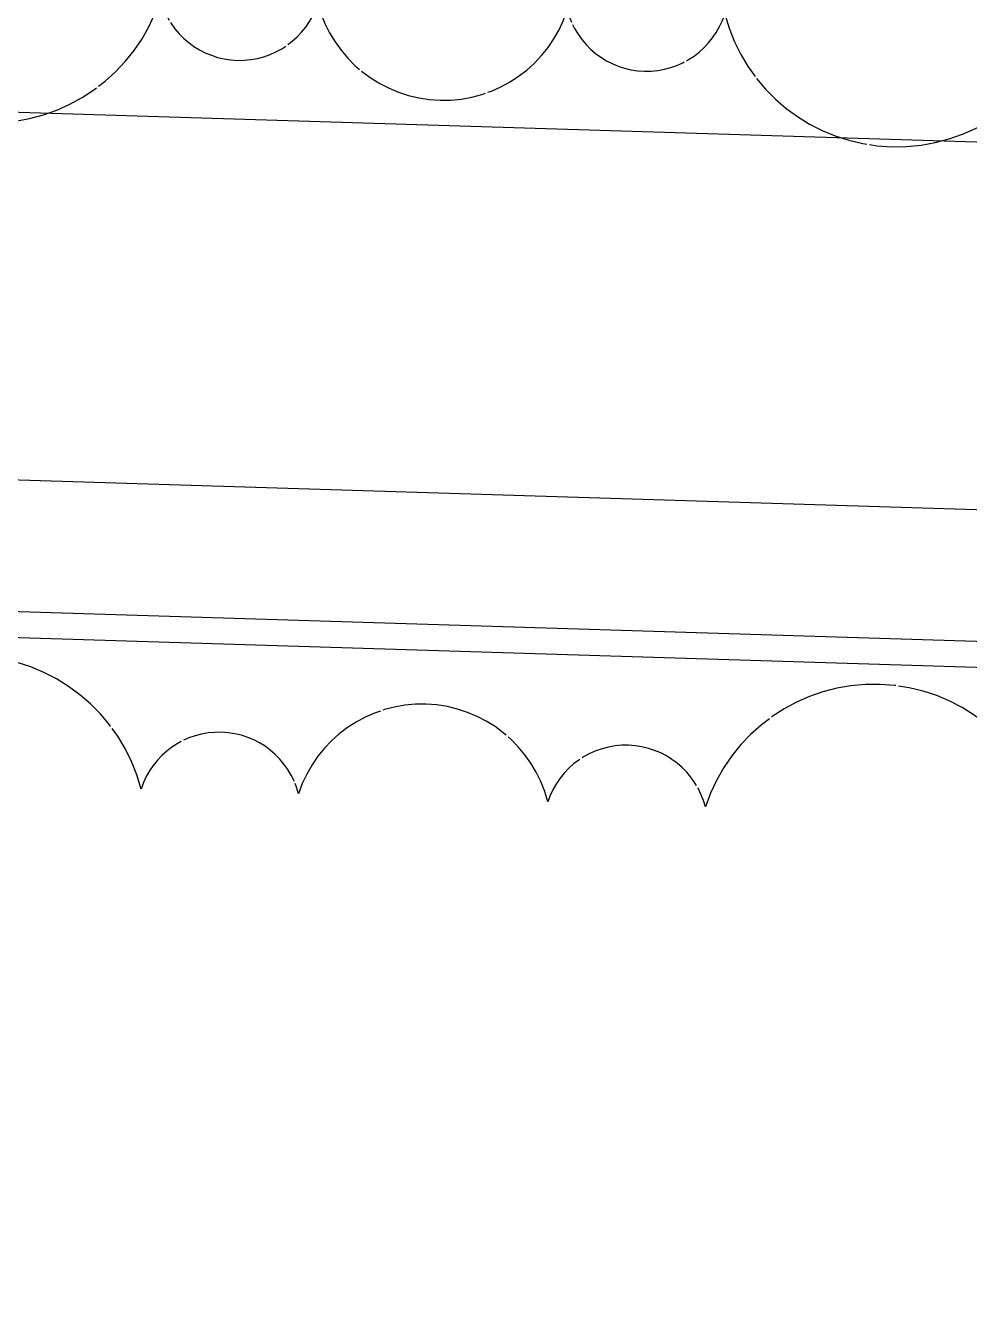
# Model space of a CAD drawing. Extents: x 383425 to 391668, y 6055101 to 6059545.
# Drawn here: x 385082.43 to 385118.37, y 6058426.52 to 6058475.27 of the extents above; entities that cross this region are included whole.
import ezdxf

# ---------------------------------------------------------------- set-up
doc = ezdxf.new("R2010")
doc.units = 0
doc.header["$LTSCALE"] = 5
doc.linetypes.add('0', pattern=[1, 1, 0])
for name, color, linetype in [('C-RW', 13, 'Continuous'), ('P-PROPOSED', 10, 'Continuous'), ('T-BUSH', 110, '0')]:
    doc.layers.add(name, color=color, linetype=linetype)

msp = doc.modelspace()

# ---------------------------------------------------------------- linework, layer by layer
at = {"layer": 'C-RW', "flags": 128}
for points in [[(385644.756, 6059128.032), (385644.14, 6059106.844), (385643.319, 6059078.587), (385642.533, 6059050.322), (385642.072, 6059033.236), (385641.288, 6059008.266), (385640.711, 6058988.281), (385645.82, 6058988.217), (385644.826, 6058908.498), (385638.119, 6058901.106), (385631.371, 6058893.668), (385597.068, 6058855.864), (385589.674, 6058847.713), (385555.664, 6058810.22), (385520.785, 6058771.77), (385562.468, 6058585.595), (385568.578, 6058558.317), (385577.803, 6058514.476), (385582.947, 6058490.019), (385585.005, 6058480.238), (385593.862, 6058438.158), (385297.111, 6058445.288), (385022.038, 6058453.838)], [(385022.629, 6058473.822), (385297.661, 6058465.272), (385563.96, 6058458.875), (385560.566, 6058475.098), (385558.515, 6058484.878), (385553.37, 6058509.336), (385544.162, 6058553.037), (385536.717, 6058586.302), (385495.999, 6058768.097)]]:
    msp.add_lwpolyline(points, dxfattribs=at)
at = {"layer": 'P-PROPOSED'}
for points in [[(385008.976, 6058974.515), (385082.516, 6058962.467), (385247.631, 6058913.218), (385462.321, 6058847.701), (385462.806, 6058838.421), (385467.768, 6058807.192), (385470.448, 6058784.287), (385503.074, 6058633.767), (385545.458, 6058445.32), (385297.276, 6058451.283), (385022.216, 6058459.833)], [(385022.068, 6058454.837), (385297.138, 6058446.287), (385551.739, 6058440.17), (385507.955, 6058634.845), (385475.384, 6058785.108), (385472.72, 6058807.875), (385467.784, 6058838.945), (385467.407, 6058846.149), (385540.184, 6058823.939), (385616.806, 6058801.598), (385738.802, 6058763.19), (385834.394, 6058737.853), (385904.922, 6058717.003), (385972.099, 6058704.124), (386013.079, 6058691.614), (386030.557, 6058688.447), (386063.493, 6058687.397), (386095.115, 6058696.476), (386126.469, 6058694.796), (386144.521, 6058699.382), (386201.754, 6058703.532), (386279.645, 6058711.836), (386457.892, 6058724.159)]]:
    msp.add_lwpolyline(points, dxfattribs=at)
at = {"layer": 'T-BUSH', "flags": 128}
for points in [[(384914.039, 6058512.734, 0.75), (384913.612, 6058506.749, 0.75), (384912.936, 6058497.274, 0.75), (384912.509, 6058491.289, 0.75), (384915.121, 6058480.86, 0.75), (384921.119, 6058480.7, 0.75), (384930.615, 6058480.448, 0.75), (384936.613, 6058480.288, 0.75), (384949.609, 6058479.942, 0.75), (384955.607, 6058479.783, 0.75), (384965.103, 6058479.53, 0.75), (384971.101, 6058479.371, 0.75), (384984.097, 6058479.025, 0.75), (384990.094, 6058478.865, 0.75), (384999.591, 6058478.613, 0.75), (385005.589, 6058478.453, 0.75), (385018.584, 6058478.108, 0.75), (385024.582, 6058477.948, 0.75), (385034.079, 6058477.695, 0.75), (385040.077, 6058477.536, 0.75), (385053.072, 6058477.19, 0.75), (385059.07, 6058477.031, 0.75), (385068.567, 6058476.778, 0.75), (385074.565, 6058476.618, 0.75), (385087.56, 6058476.273, 0.75), (385093.558, 6058476.113, 0.75), (385103.054, 6058475.861, 0.75), (385109.052, 6058475.701, 0.75), (385122.048, 6058475.355, 0.75), (385128.046, 6058475.196, 0.75), (385137.542, 6058474.943, 0.75), (385143.54, 6058474.784, 0.75), (385156.536, 6058474.438, 0.75), (385162.533, 6058474.278, 0.75), (385172.03, 6058474.026, 0.75), (385178.028, 6058473.866, 0.75), (385191.023, 6058473.521, 0.75), (385197.021, 6058473.361, 0.75), (385206.518, 6058473.108, 0.75), (385212.516, 6058472.949, 0.75), (385225.511, 6058472.603, 0.75), (385231.509, 6058472.444, 0.75), (385241.006, 6058472.191, 0.75), (385247.004, 6058472.031, 0.75), (385259.999, 6058471.686, 0.75), (385265.997, 6058471.526, 0.75), (385275.493, 6058471.274, 0.75), (385281.491, 6058471.114, 0.75), (385294.487, 6058470.768, 0.75), (385300.485, 6058470.609, 0.75), (385309.981, 6058470.356, 0.75), (385315.979, 6058470.197, 0.75), (385328.975, 6058469.851, 0.75), (385334.972, 6058469.691, 0.75), (385344.469, 6058469.439, 0.75), (385350.467, 6058469.279, 0.75), (385363.462, 6058468.934, 0.75), (385369.46, 6058468.774, 0.75), (385378.957, 6058468.521, 0.75), (385384.955, 6058468.362, 0.75), (385397.95, 6058468.016, 0.75), (385403.948, 6058467.857, 0.75), (385413.445, 6058467.604, 0.75), (385419.443, 6058467.444, 0.75), (385432.438, 6058467.099, 0.75), (385438.436, 6058466.939, 0.75), (385447.932, 6058466.687, 0.75), (385453.93, 6058466.527, 0.75), (385466.926, 6058466.181, 0.75), (385472.924, 6058466.022, 0.75), (385482.42, 6058465.769, 0.75), (385488.418, 6058465.61, 0.75), (385501.414, 6058465.264, 0.75), (385504.521, 6058467.331, 0.75), (385501.854, 6058476.449, 0.75), (385500.169, 6058482.208, 0.75), (385496.52, 6058494.685, 0.75), (385494.835, 6058500.444, 0.75), (385492.168, 6058509.562, 0.75), (385496.494, 6058512.197, 0.75), (385508.802, 6058516.38, 0.75), (385514.483, 6058518.31, 0.75), (385519.729, 6058523.5, 0.75), (385518.487, 6058529.37, 0.75), (385515.795, 6058542.088, 0.75), (385514.553, 6058547.958, 0.75), (385512.586, 6058557.252, 0.75), (385511.344, 6058563.122, 0.75), (385508.652, 6058575.841, 0.75), (385507.41, 6058581.711, 0.75), (385505.443, 6058591.005, 0.75), (385504.2, 6058596.875, 0.75), (385501.509, 6058609.593, 0.75), (385500.266, 6058615.463, 0.75), (385498.299, 6058624.757, 0.75), (385497.057, 6058630.627, 0.75), (385494.365, 6058643.346, 0.75), (385493.123, 6058649.216, 0.75), (385491.156, 6058658.51, 0.75), (385489.914, 6058664.38, 0.75), (385487.222, 6058677.098, 0.75), (385485.98, 6058682.968, 0.75), (385484.013, 6058692.262, 0.75), (385482.771, 6058698.132, 0.75), (385480.079, 6058710.85, 0.75), (385478.837, 6058716.72, 0.75), (385476.87, 6058726.014, 0.75), (385475.721, 6058731.903, 0.75), (385473.327, 6058744.681, 0.75), (385472.222, 6058750.578, 0.75), (385470.473, 6058759.916, 0.75), (385469.368, 6058765.813, 0.75), (385466.974, 6058778.591, 0.75), (385465.869, 6058784.488, 0.75), (385464.119, 6058793.826, 0.75), (385463.015, 6058799.723, 0.75), (385451.284, 6058804.177, 0.75), (385441.232, 6058807.117, 0.75)], [(385551.781, 6058388.672, 0.75), (385550.717, 6058394.577, 0.75), (385549.031, 6058403.926, 0.75), (385547.967, 6058409.831, 0.75), (385545.66, 6058422.625, 0.75), (385544.077, 6058427.807, 0.75), (385534.68, 6058426.414, 0.75), (385528.744, 6058425.535, 0.75), (385519.846, 6058430.655, 0.75), (385516.147, 6058434.154, 0.75), (385506.648, 6058434.318, 0.75), (385500.649, 6058434.421, 0.75), (385487.651, 6058434.646, 0.75), (385481.652, 6058434.749, 0.75), (385472.153, 6058434.913, 0.75), (385466.154, 6058435.017, 0.75), (385453.156, 6058435.242, 0.75), (385447.157, 6058435.345, 0.75), (385437.658, 6058435.509, 0.75), (385431.659, 6058435.613, 0.75), (385418.661, 6058435.837, 0.75), (385412.662, 6058435.941, 0.75), (385403.164, 6058436.105, 0.75), (385397.164, 6058436.209, 0.75), (385384.169, 6058436.556, 0.75), (385378.173, 6058436.751, 0.75), (385368.678, 6058437.06, 0.75), (385362.681, 6058437.255, 0.75), (385349.688, 6058437.678, 0.75), (385343.691, 6058437.873, 0.75), (385334.196, 6058438.181, 0.75), (385328.199, 6058438.377, 0.75), (385315.206, 6058438.799, 0.75), (385309.209, 6058438.994, 0.75), (385299.714, 6058439.303, 0.75), (385293.717, 6058439.498, 0.75), (385280.724, 6058439.921, 0.75), (385274.727, 6058440.116, 0.75), (385265.232, 6058440.425, 0.75), (385259.236, 6058440.62, 0.75), (385246.242, 6058441.043, 0.75), (385240.246, 6058441.238, 0.75), (385230.751, 6058441.546, 0.75), (385224.754, 6058441.742, 0.75), (385211.761, 6058442.164, 0.75), (385205.764, 6058442.359, 0.75), (385196.269, 6058442.668, 0.75), (385190.272, 6058442.863, 0.75), (385177.279, 6058443.286, 0.75), (385171.282, 6058443.481, 0.75), (385161.787, 6058443.79, 0.75), (385155.79, 6058443.985, 0.75), (385142.797, 6058444.408, 0.75), (385136.8, 6058444.603, 0.75), (385127.305, 6058444.911, 0.75), (385121.309, 6058445.107, 0.75), (385108.315, 6058445.529, 0.75), (385102.319, 6058445.724, 0.75), (385092.824, 6058446.03, 0.75), (385086.826, 6058446.208, 0.75), (385073.832, 6058446.593, 0.75), (385067.834, 6058446.771, 0.75), (385058.339, 6058447.052, 0.75), (385052.341, 6058447.23, 0.75), (385039.347, 6058447.615, 0.75), (385033.35, 6058447.793, 0.75), (385023.854, 6058448.074, 0.75), (385017.856, 6058448.252, 0.75), (385004.862, 6058448.637, 0.75), (384998.865, 6058448.815, 0.75), (384989.369, 6058449.096, 0.75), (384983.372, 6058449.274, 0.75), (384970.377, 6058449.659, 0.75), (384964.38, 6058449.837, 0.75), (384954.884, 6058450.118, 0.75), (384948.887, 6058450.296, 0.75), (384935.892, 6058450.681, 0.75), (384929.895, 6058450.859, 0.75), (384920.399, 6058451.141, 0.75), (384914.402, 6058451.318, 0.75), (384901.408, 6058451.703, 0.75), (384895.41, 6058451.881, 0.75), (384885.914, 6058452.163, 0.75), (384879.917, 6058452.34, 0.75), (384866.923, 6058452.725, 0.75), (384860.925, 6058452.903, 0.75), (384851.43, 6058453.186, 0.75), (384845.432, 6058453.367, 0.75), (384832.438, 6058453.761, 0.75), (384826.441, 6058453.943, 0.75), (384816.945, 6058454.23, 0.75), (384810.948, 6058454.412, 0.75), (384797.954, 6058454.806, 0.75), (384791.957, 6058454.987, 0.75), (384782.461, 6058455.275, 0.75), (384776.464, 6058455.456, 0.75), (384763.47, 6058455.85, 0.75), (384757.473, 6058456.032, 0.75), (384747.977, 6058456.319, 0.75), (384741.98, 6058456.501, 0.75), (384728.986, 6058456.895, 0.75), (384722.988, 6058457.076, 0.75), (384713.493, 6058457.364, 0.75), (384707.496, 6058457.546, 0.75), (384694.502, 6058457.939, 0.75), (384688.504, 6058458.121, 0.75), (384679.009, 6058458.408, 0.75), (384673.011, 6058458.59, 0.75), (384660.017, 6058458.984, 0.75), (384654.02, 6058459.165, 0.75), (384644.524, 6058459.453, 0.75), (384638.527, 6058459.635, 0.75), (384625.533, 6058460.028, 0.75), (384619.536, 6058460.21, 0.75), (384610.04, 6058460.497, 0.75), (384604.043, 6058460.679, 0.75), (384591.049, 6058461.073, 0.75), (384585.052, 6058461.254, 0.75), (384575.556, 6058461.542, 0.75), (384565.807, 6058461.837, 0.75)]]:
    msp.add_lwpolyline(points, format="xyb", dxfattribs=at)

doc.saveas('drawing.dxf')
